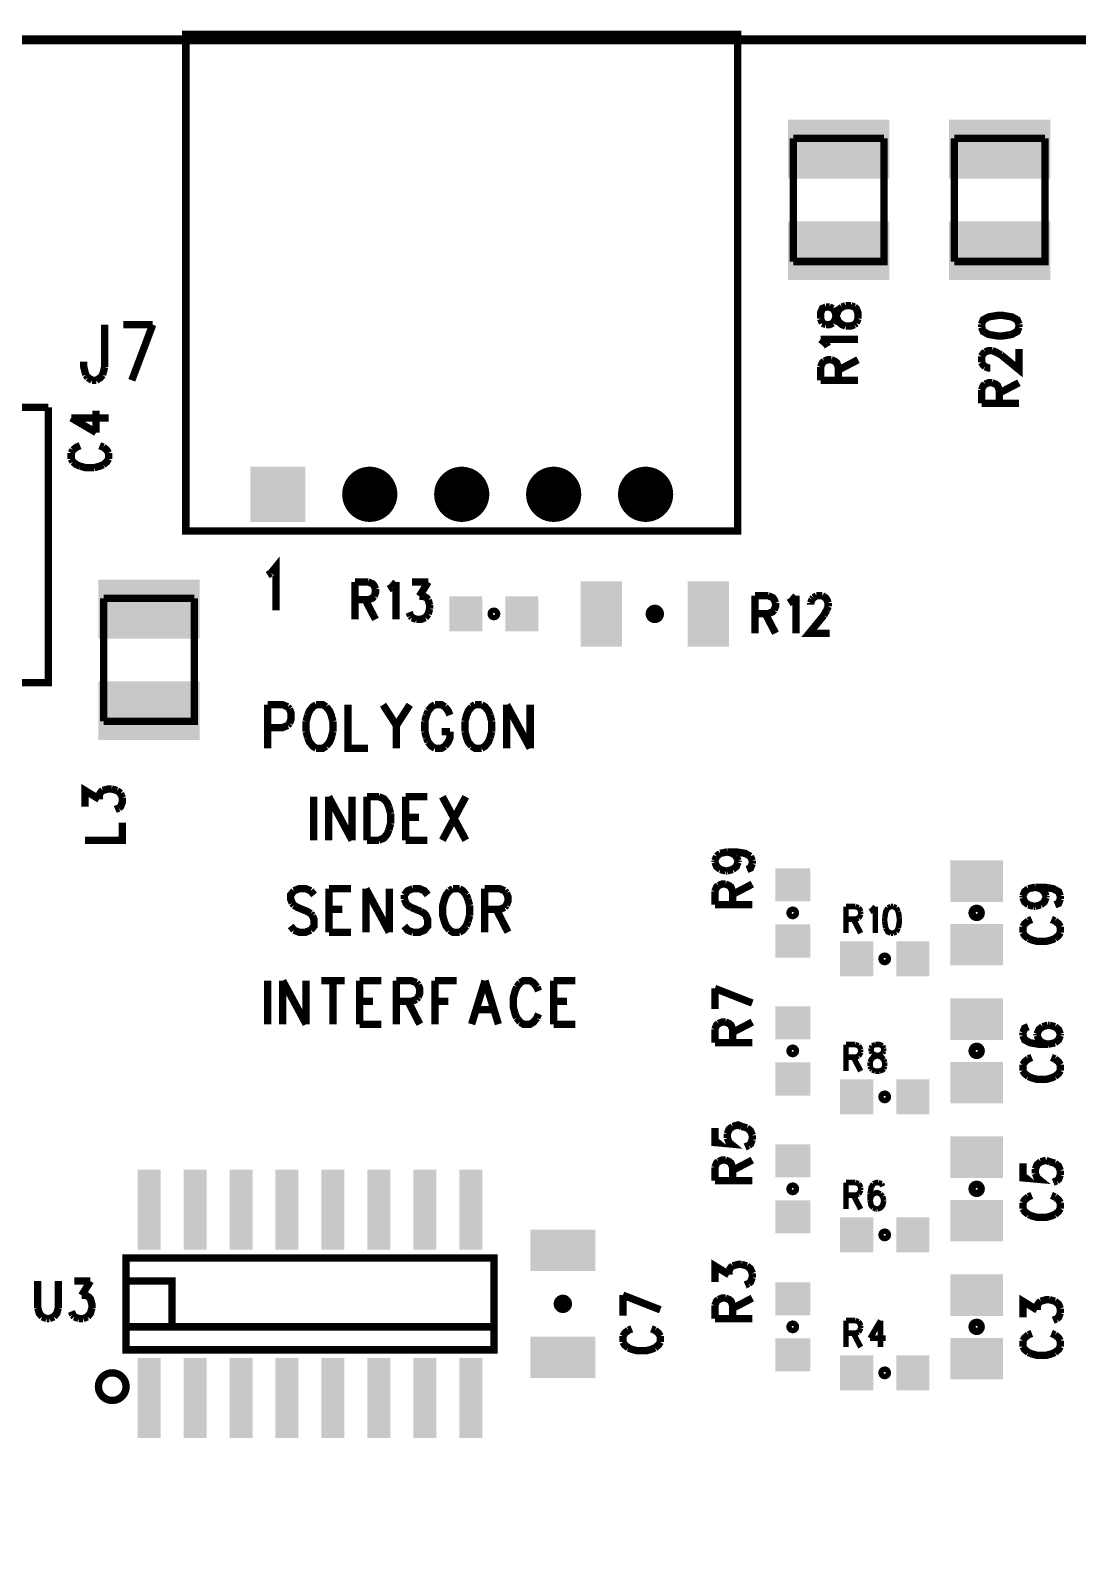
# Model space of a CAD drawing. Extents: x 7.79 to 14.3, y 7.55 to 12.98.
# Drawn here: x 10.946 to 12.085, y 11.067 to 12.734 of the extents above; entities that cross this region are included whole.
import ezdxf

# ---------------------------------------------------------------- set-up
doc = ezdxf.new("R2010")
doc.units = 0
doc.layers.get('0').update_dxf_attribs({"linetype": 'CONTINUOUS'})
doc.layers.add('ASSEMBLY_PHO', color=7, linetype='CONTINUOUS')

# ---------------------------------------------------------------- blocks, each defined once
blk = doc.blocks.new('ROUND_6')
at = {"const_width": 0.03}
blk.add_lwpolyline([(-0.015, 0, 1), (0.015, 0, 1)], format="xyb", close=True, dxfattribs=at)
blk = doc.blocks.new('SQUARE_10')
blk.add_solid([(-0.03, -0.03), (-0.03, 0.03), (0.03, -0.03), (0.03, 0.03)])
blk = doc.blocks.new('RECTANGLE_65')
blk.add_solid([(-0.0225, -0.0355), (-0.0225, 0.0355), (0.0225, -0.0355), (0.0225, 0.0355)])
blk = doc.blocks.new('RECTANGLE_72')
blk.add_solid([(-0.0355, -0.0225), (-0.0355, 0.0225), (0.0355, -0.0225), (0.0355, 0.0225)])
blk = doc.blocks.new('RECTANGLE_83')
blk.add_solid([(-0.0285, -0.0225), (-0.0285, 0.0225), (0.0285, -0.0225), (0.0285, 0.0225)])
blk = doc.blocks.new('RECTANGLE_88')
blk.add_solid([(-0.019, -0.018), (-0.019, 0.018), (0.019, -0.018), (0.019, 0.018)])
blk = doc.blocks.new('RECTANGLE_138')
blk.add_solid([(-0.018, -0.019), (-0.018, 0.019), (0.018, -0.019), (0.018, 0.019)])
blk = doc.blocks.new('RECTANGLE_163')
blk.add_solid([(-0.055, -0.032), (-0.055, 0.032), (0.055, -0.032), (0.055, 0.032)])
blk = doc.blocks.new('RECTANGLE_199')
blk.add_solid([(-0.0125, -0.0435), (-0.0125, 0.0435), (0.0125, -0.0435), (0.0125, 0.0435)])

msp = doc.modelspace()

# ---------------------------------------------------------------- linework, layer by layer
at = {"layer": 'ASSEMBLY_PHO'}
for points, const_width in [([(8, 8), (14.299, 8), (14.299, 12.724), (8, 12.724), (8, 8)], 0.01), ([(11.715, 12.19), (11.115, 12.19), (11.115, 12.73), (11.715, 12.73), (11.715, 12.19)], 0.008), ([(11.87421, 12.61692), (11.87421, 12.48307), (11.77578, 12.48307)], 0.008), ([(11.77578, 12.48307), (11.77578, 12.61692)], 0.008), ([(11.77578, 12.61692), (11.87421, 12.61692)], 0.008), ([(12.04921, 12.61692), (12.04921, 12.48307), (11.95078, 12.48307)], 0.008), ([(11.95078, 12.48307), (11.95078, 12.61692)], 0.008), ([(11.95078, 12.61692), (12.04921, 12.61692)], 0.008), ([(11.81112, 12.43354), (11.80725, 12.43195), (11.80531, 12.42718), (11.80531, 12.42081)], 0.008), ([(11.815, 12.43354), (11.81112, 12.43354)], 0.008), ([(11.81887, 12.43195), (11.815, 12.43354)], 0.008), ([(11.82468, 12.43036), (11.82856, 12.43354)], 0.008), ([(11.82856, 12.43354), (11.83243, 12.43513)], 0.008), ([(11.83243, 12.43513), (11.83825, 12.43513)], 0.008), ([(11.83825, 12.43513), (11.84212, 12.43354)], 0.008), ([(11.84212, 12.43354), (11.84406, 12.43195), (11.846, 12.42718), (11.846, 12.42081)], 0.008), ([(11.80531, 12.42081), (11.80725, 12.41604)], 0.008), ([(11.82275, 12.4224), (11.82081, 12.42877), (11.81887, 12.43195)], 0.008), ([(11.81887, 12.41604), (11.82081, 12.41922)], 0.008), ([(11.82081, 12.41922), (11.82275, 12.42559), (11.82468, 12.43036)], 0.008), ([(11.82468, 12.41763), (11.82275, 12.4224)], 0.008), ([(11.83243, 12.41286), (11.82856, 12.41445), (11.82468, 12.41763)], 0.008), ([(11.846, 12.42081), (11.84406, 12.41604)], 0.008), ([(12.021, 12.4149), (12.01906, 12.41968), (12.01325, 12.42286), (12.00356, 12.42445), (11.99775, 12.42445), (11.98806, 12.42286), (11.98225, 12.41968), (11.98031, 12.4149)], 0.008), ([(11.02672, 12.41437), (11.02672, 12.36837)], 0.008), ([(11.04718, 12.41437), (11.079, 12.41437)], 0.008), ([(11.079, 12.41437), (11.05627, 12.35399)], 0.008), ([(11.80725, 12.41604), (11.81112, 12.41445)], 0.008), ([(11.81112, 12.41445), (11.815, 12.41445), (11.81887, 12.41604)], 0.008), ([(11.84212, 12.41445), (11.83825, 12.41286), (11.83243, 12.41286)], 0.008), ([(11.84406, 12.41604), (11.84212, 12.41445)], 0.008), ([(11.98031, 12.4149), (11.98031, 12.41172)], 0.008), ([(11.98031, 12.41172), (11.98225, 12.40695), (11.98806, 12.40377), (11.99775, 12.40218), (12.00356, 12.40218), (12.01325, 12.40377), (12.01906, 12.40695), (12.021, 12.41172)], 0.008), ([(12.021, 12.41172), (12.021, 12.4149)], 0.008), ([(11.81112, 12.39377), (11.80531, 12.39854)], 0.008), ([(11.80531, 12.39854), (11.846, 12.39854)], 0.008), ([(11.81306, 12.39059), (11.81112, 12.39377)], 0.008), ([(11.98031, 12.3799), (11.98225, 12.38309), (11.98418, 12.38468)], 0.008), ([(11.98418, 12.38468), (11.98806, 12.38627), (11.99193, 12.38627)], 0.008), ([(11.99193, 12.38627), (11.99581, 12.38468), (12.00162, 12.3815)], 0.008), ([(12.00162, 12.3815), (12.021, 12.36559), (12.021, 12.38786)], 0.008), ([(11.00627, 12.35974), (11.004, 12.36837), (11.004, 12.37412)], 0.008), ([(11.02672, 12.36837), (11.02445, 12.35974)], 0.008), ([(11.80531, 12.36831), (11.80725, 12.37309), (11.80918, 12.37468)], 0.008), ([(11.80531, 12.354), (11.80531, 12.36831)], 0.008), ([(11.80918, 12.37468), (11.81306, 12.37627), (11.81693, 12.37627)], 0.008), ([(11.81693, 12.37627), (11.82081, 12.37468), (11.82275, 12.37309), (11.82468, 12.36831)], 0.008), ([(11.82468, 12.36513), (11.846, 12.37627)], 0.008), ([(11.82468, 12.36831), (11.82468, 12.354)], 0.008), ([(11.98031, 12.37354), (11.98031, 12.3799)], 0.008), ([(11.98418, 12.36877), (11.98225, 12.37036), (11.98031, 12.37354)], 0.008), ([(11.99, 12.36718), (11.98806, 12.36718), (11.98418, 12.36877)], 0.008), ([(11.00854, 12.35687), (11.00627, 12.35974)], 0.008), ([(11.01309, 12.35399), (11.00854, 12.35687)], 0.008), ([(11.01763, 12.35399), (11.01309, 12.35399)], 0.008), ([(11.02445, 12.35974), (11.02218, 12.35687), (11.01763, 12.35399)], 0.008), ([(11.80531, 12.354), (11.846, 12.354)], 0.008), ([(11.98031, 12.34331), (11.98225, 12.34809), (11.98418, 12.34968)], 0.008), ([(11.98418, 12.34968), (11.98806, 12.35127), (11.99193, 12.35127)], 0.008), ([(11.99193, 12.35127), (11.99581, 12.34968), (11.99775, 12.34809), (11.99968, 12.34331)], 0.008), ([(11.99968, 12.34013), (12.021, 12.35127)], 0.008), ([(11.98031, 12.329), (11.98031, 12.34331)], 0.008), ([(11.99968, 12.34331), (11.99968, 12.329)], 0.008), ([(10.96555, 12.3246), (10.96555, 12.02539), (10.78444, 12.02539)], 0.008), ([(10.78444, 12.3246), (10.96555, 12.3246)], 0.008), ([(11.01743, 12.29718), (11.01743, 12.32104)], 0.008), ([(11.98031, 12.329), (12.021, 12.329)], 0.008), ([(10.99031, 12.31309), (11.01743, 12.29718)], 0.008), ([(10.99031, 12.31309), (11.03099, 12.31309)], 0.008), ([(10.99224, 12.27809), (10.99031, 12.2749)], 0.008), ([(10.99031, 12.2749), (10.99031, 12.26854)], 0.008), ([(10.99031, 12.26854), (10.99224, 12.26536)], 0.008), ([(10.99999, 12.28286), (10.99612, 12.28127), (10.99224, 12.27809)], 0.008), ([(11.02518, 12.28127), (11.02131, 12.28286)], 0.008), ([(11.03099, 12.2749), (11.02906, 12.27809), (11.02518, 12.28127)], 0.008), ([(11.02518, 12.26218), (11.02906, 12.26536), (11.03099, 12.26854)], 0.008), ([(11.03099, 12.26854), (11.03099, 12.2749)], 0.008), ([(10.99224, 12.26536), (10.99612, 12.26218), (10.99999, 12.26059)], 0.008), ([(10.99999, 12.26059), (11.00581, 12.259), (11.01549, 12.259)], 0.008), ([(11.01549, 12.259), (11.02131, 12.26059), (11.02518, 12.26218)], 0.008), ([(11.20763, 12.1445), (11.21309, 12.15125), (11.21309, 12.104)], 0.008), ([(11.204, 12.14225), (11.20763, 12.1445)], 0.008), ([(11.299, 12.13468), (11.299, 12.094)], 0.008), ([(11.299, 12.13468), (11.31331, 12.13468)], 0.008), ([(11.31331, 12.13468), (11.31809, 12.13275), (11.31968, 12.13081), (11.32127, 12.12693)], 0.008), ([(11.33877, 12.12887), (11.34354, 12.13468)], 0.008), ([(11.34354, 12.13468), (11.34354, 12.094)], 0.008), ([(11.36104, 12.13468), (11.37854, 12.13468)], 0.008), ([(11.37854, 12.13468), (11.369, 12.11918)], 0.008), ([(11.02578, 11.98307), (11.02578, 12.11692)], 0.008), ([(11.02578, 12.11692), (11.12421, 12.11692)], 0.008), ([(11.12421, 12.11692), (11.12421, 11.98307), (11.02578, 11.98307)], 0.008), ([(11.31968, 12.11918), (11.31809, 12.11725), (11.31331, 12.11531)], 0.008), ([(11.32127, 12.12693), (11.32127, 12.12306), (11.31968, 12.11918)], 0.008), ([(11.33559, 12.12693), (11.33877, 12.12887)], 0.008), ([(11.369, 12.11918), (11.37377, 12.11918)], 0.008), ([(11.37377, 12.11918), (11.37695, 12.11725), (11.37854, 12.11531)], 0.008), ([(11.734, 12.11968), (11.734, 12.079)], 0.008), ([(11.734, 12.11968), (11.74831, 12.11968)], 0.008), ([(11.74831, 12.11968), (11.75309, 12.11775), (11.75468, 12.11581), (11.75627, 12.11193)], 0.008), ([(11.77377, 12.11387), (11.77854, 12.11968)], 0.008), ([(11.77854, 12.11968), (11.77854, 12.079)], 0.008), ([(11.79604, 12.11581), (11.79763, 12.11775)], 0.008), ([(11.79763, 12.11775), (11.80081, 12.11968)], 0.008), ([(11.80081, 12.11968), (11.80718, 12.11968)], 0.008), ([(11.80718, 12.11968), (11.81036, 12.11775), (11.81195, 12.11581), (11.81354, 12.11193)], 0.008), ([(11.31331, 12.11531), (11.299, 12.11531)], 0.008), ([(11.31013, 12.11531), (11.32127, 12.094)], 0.008), ([(11.35945, 12.09787), (11.35786, 12.10175)], 0.008), ([(11.37854, 12.09981), (11.37536, 12.09593)], 0.008), ([(11.37854, 12.11531), (11.38013, 12.1095)], 0.008), ([(11.38013, 12.10562), (11.37854, 12.09981)], 0.008), ([(11.38013, 12.1095), (11.38013, 12.10562)], 0.008), ([(11.74831, 12.10031), (11.734, 12.10031)], 0.008), ([(11.74513, 12.10031), (11.75627, 12.079)], 0.008), ([(11.75468, 12.10418), (11.75309, 12.10225), (11.74831, 12.10031)], 0.008), ([(11.75627, 12.11193), (11.75627, 12.10806), (11.75468, 12.10418)], 0.008), ([(11.77059, 12.11193), (11.77377, 12.11387)], 0.008), ([(11.79445, 12.11193), (11.79604, 12.11581)], 0.008), ([(11.79445, 12.11), (11.79445, 12.11193)], 0.008), ([(11.81195, 12.10418), (11.80877, 12.09837)], 0.008), ([(11.81354, 12.10806), (11.81195, 12.10418)], 0.008), ([(11.81354, 12.11193), (11.81354, 12.10806)], 0.008), ([(11.36104, 12.09593), (11.35945, 12.09787)], 0.008), ([(11.36581, 12.094), (11.36104, 12.09593)], 0.008), ([(11.37536, 12.09593), (11.37059, 12.094), (11.36581, 12.094)], 0.008), ([(11.80877, 12.09837), (11.79286, 12.079), (11.81513, 12.079)], 0.008), ([(11.204, 12.00125), (11.204, 11.954)], 0.008), ([(11.204, 12.00125), (11.22036, 12.00125), (11.22581, 11.999)], 0.008), ([(11.25672, 12.00125), (11.25309, 11.999), (11.24945, 11.9945), (11.24763, 11.99)], 0.008), ([(11.26763, 11.999), (11.264, 12.00125), (11.25672, 12.00125)], 0.008), ([(11.29127, 12.00125), (11.29127, 11.954), (11.31309, 11.954)], 0.008), ([(11.32945, 12.00125), (11.344, 11.97875), (11.344, 11.954)], 0.008), ([(11.35854, 12.00125), (11.344, 11.97875)], 0.008), ([(11.38581, 12.00125), (11.38218, 11.999), (11.37854, 11.9945)], 0.008), ([(11.39672, 11.999), (11.39309, 12.00125), (11.38581, 12.00125)], 0.008), ([(11.42945, 12.00125), (11.42581, 11.999)], 0.008), ([(11.43672, 12.00125), (11.42945, 12.00125)], 0.008), ([(11.44581, 11.99), (11.444, 11.9945), (11.44036, 11.999), (11.43672, 12.00125)], 0.008), ([(11.464, 12.00125), (11.464, 11.954)], 0.008), ([(11.464, 12.00125), (11.48945, 11.954)], 0.008), ([(11.48945, 12.00125), (11.48945, 11.954)], 0.008), ([(11.22581, 11.999), (11.22763, 11.99675)], 0.008), ([(11.22763, 11.99675), (11.22945, 11.99225), (11.22945, 11.9855), (11.22763, 11.981)], 0.008), ([(11.24763, 11.99), (11.24581, 11.98325)], 0.008), ([(11.24581, 11.98325), (11.24581, 11.972)], 0.008), ([(11.2749, 11.98325), (11.27309, 11.99), (11.27127, 11.9945), (11.26763, 11.999)], 0.008), ([(11.2749, 11.972), (11.2749, 11.98325)], 0.008), ([(11.37672, 11.99), (11.3749, 11.98325)], 0.008), ([(11.3749, 11.98325), (11.3749, 11.972)], 0.008), ([(11.37854, 11.9945), (11.37672, 11.99)], 0.008), ([(11.40218, 11.99), (11.40036, 11.9945), (11.39672, 11.999)], 0.008), ([(11.42581, 11.999), (11.42218, 11.9945), (11.42036, 11.99), (11.41854, 11.98325)], 0.008), ([(11.41854, 11.98325), (11.41854, 11.972)], 0.008), ([(11.44763, 11.98325), (11.44581, 11.99)], 0.008), ([(11.44763, 11.972), (11.44763, 11.98325)], 0.008), ([(11.22581, 11.97875), (11.22036, 11.9765), (11.204, 11.9765)], 0.008), ([(11.22763, 11.981), (11.22581, 11.97875)], 0.008), ([(11.24581, 11.972), (11.24763, 11.96525)], 0.008), ([(11.26763, 11.95625), (11.27127, 11.96075), (11.27309, 11.96525), (11.2749, 11.972)], 0.008), ([(11.3749, 11.972), (11.37672, 11.96525)], 0.008), ([(11.39309, 11.972), (11.40218, 11.972)], 0.008), ([(11.39672, 11.95625), (11.40036, 11.96075), (11.40218, 11.96525), (11.40218, 11.972)], 0.008), ([(11.41854, 11.972), (11.42036, 11.96525), (11.42218, 11.96075), (11.42581, 11.95625)], 0.008), ([(11.44581, 11.96525), (11.44763, 11.972)], 0.008), ([(11.24763, 11.96525), (11.24945, 11.96075), (11.25309, 11.95625), (11.25672, 11.954)], 0.008), ([(11.25672, 11.954), (11.264, 11.954), (11.26763, 11.95625)], 0.008), ([(11.37672, 11.96525), (11.37854, 11.96075)], 0.008), ([(11.37854, 11.96075), (11.38218, 11.95625), (11.38581, 11.954)], 0.008), ([(11.38581, 11.954), (11.39309, 11.954), (11.39672, 11.95625)], 0.008), ([(11.42581, 11.95625), (11.42945, 11.954), (11.43672, 11.954)], 0.008), ([(11.43672, 11.954), (11.44036, 11.95625), (11.444, 11.96075), (11.44581, 11.96525)], 0.008), ([(11.00531, 11.89059), (11.00531, 11.90809), (11.02081, 11.89854)], 0.008), ([(11.02081, 11.90331), (11.02275, 11.9065), (11.02468, 11.90809)], 0.008), ([(11.02081, 11.89854), (11.02081, 11.90331)], 0.008), ([(11.02468, 11.90809), (11.0305, 11.90968), (11.03437, 11.90968)], 0.008), ([(11.03437, 11.90968), (11.04018, 11.90809)], 0.008), ([(11.04018, 11.90809), (11.04406, 11.9049)], 0.008), ([(11.046, 11.90013), (11.046, 11.89536), (11.04406, 11.89059), (11.04212, 11.889)], 0.008), ([(11.04406, 11.9049), (11.046, 11.90013)], 0.008), ([(11.254, 11.90125), (11.254, 11.854)], 0.008), ([(11.27036, 11.90125), (11.27036, 11.854)], 0.008), ([(11.27036, 11.90125), (11.29581, 11.854)], 0.008), ([(11.29581, 11.90125), (11.29581, 11.854)], 0.008), ([(11.31218, 11.90125), (11.31218, 11.854)], 0.008), ([(11.31218, 11.90125), (11.3249, 11.90125)], 0.008), ([(11.3249, 11.90125), (11.33036, 11.899), (11.334, 11.8945), (11.33581, 11.89)], 0.008), ([(11.354, 11.90125), (11.354, 11.854)], 0.008), ([(11.354, 11.90125), (11.37763, 11.90125)], 0.008), ([(11.394, 11.90125), (11.41945, 11.854)], 0.008), ([(11.41945, 11.90125), (11.394, 11.854)], 0.008), ([(11.04212, 11.889), (11.03825, 11.8874)], 0.008), ([(11.33581, 11.89), (11.33763, 11.88325)], 0.008), ([(11.33763, 11.88325), (11.33763, 11.872)], 0.008), ([(11.00531, 11.854), (11.046, 11.854), (11.046, 11.87309)], 0.008), ([(11.33763, 11.872), (11.33581, 11.86525)], 0.008), ([(11.354, 11.87875), (11.36854, 11.87875)], 0.008), ([(11.3249, 11.854), (11.31218, 11.854)], 0.008), ([(11.33581, 11.86525), (11.334, 11.86075), (11.33036, 11.85625), (11.3249, 11.854)], 0.008), ([(11.354, 11.854), (11.37763, 11.854)], 0.008), ([(11.69031, 11.83172), (11.69225, 11.83649)], 0.008), ([(11.69225, 11.83649), (11.69612, 11.83968)], 0.008), ([(11.69612, 11.83968), (11.70387, 11.84127)], 0.008), ([(11.70387, 11.84127), (11.70968, 11.83968)], 0.008), ([(11.70387, 11.84127), (11.71356, 11.84127), (11.72325, 11.83968), (11.72906, 11.83649)], 0.008), ([(11.70968, 11.83968), (11.71356, 11.83649)], 0.008), ([(11.71356, 11.83649), (11.7155, 11.83172)], 0.008), ([(11.72906, 11.83649), (11.731, 11.83172)], 0.008), ([(11.69031, 11.83013), (11.69031, 11.83172)], 0.008), ([(11.69612, 11.82218), (11.69225, 11.82536), (11.69031, 11.83013)], 0.008), ([(11.70193, 11.82059), (11.69612, 11.82218)], 0.008), ([(11.70387, 11.82059), (11.70193, 11.82059)], 0.008), ([(11.70968, 11.82218), (11.70387, 11.82059)], 0.008), ([(11.7155, 11.83013), (11.71356, 11.82536), (11.70968, 11.82218)], 0.008), ([(11.7155, 11.83172), (11.7155, 11.83013)], 0.008), ([(11.731, 11.82854), (11.72906, 11.82377), (11.72518, 11.82218)], 0.008), ([(11.731, 11.83172), (11.731, 11.82854)], 0.008), ([(11.25081, 11.799), (11.24536, 11.80125), (11.23809, 11.80125), (11.23263, 11.799)], 0.008), ([(11.27081, 11.80125), (11.27081, 11.754)], 0.008), ([(11.27081, 11.80125), (11.29445, 11.80125)], 0.008), ([(11.31081, 11.80125), (11.31081, 11.754)], 0.008), ([(11.31081, 11.80125), (11.33627, 11.754)], 0.008), ([(11.33627, 11.80125), (11.33627, 11.754)], 0.008), ([(11.36172, 11.80125), (11.35627, 11.799), (11.35263, 11.7945)], 0.008), ([(11.37809, 11.7945), (11.37445, 11.799), (11.369, 11.80125), (11.36172, 11.80125)], 0.008), ([(11.40536, 11.80125), (11.40172, 11.799)], 0.008), ([(11.41263, 11.80125), (11.40536, 11.80125)], 0.008), ([(11.4199, 11.7945), (11.41627, 11.799), (11.41263, 11.80125)], 0.008), ([(11.4399, 11.80125), (11.4399, 11.754)], 0.008), ([(11.4399, 11.80125), (11.45627, 11.80125), (11.46172, 11.799)], 0.008), ([(11.69031, 11.79831), (11.69225, 11.80309), (11.69418, 11.80468)], 0.008), ([(11.69418, 11.80468), (11.69806, 11.80627), (11.70193, 11.80627)], 0.008), ([(11.70193, 11.80627), (11.70581, 11.80468), (11.70775, 11.80309), (11.70968, 11.79831)], 0.008), ([(11.70968, 11.79513), (11.731, 11.80627)], 0.008), ([(12.02531, 11.79331), (12.02725, 11.79809), (12.03112, 11.80127)], 0.008), ([(12.03112, 11.80127), (12.03887, 11.80286)], 0.008), ([(12.03887, 11.80286), (12.04468, 11.80127)], 0.008), ([(12.03887, 11.80286), (12.04856, 11.80286), (12.05825, 11.80127), (12.06406, 11.79809), (12.066, 11.79331)], 0.008), ([(12.04468, 11.80127), (12.04856, 11.79809), (12.0505, 11.79331)], 0.008), ([(11.23263, 11.799), (11.229, 11.7945), (11.229, 11.79), (11.23081, 11.7855)], 0.008), ([(11.23081, 11.7855), (11.23263, 11.78325)], 0.008), ([(11.23263, 11.78325), (11.23627, 11.781), (11.24718, 11.7765), (11.25081, 11.77425)], 0.008), ([(11.25445, 11.7945), (11.25081, 11.799)], 0.008), ([(11.35263, 11.7945), (11.35263, 11.79)], 0.008), ([(11.35263, 11.79), (11.35445, 11.7855), (11.35627, 11.78325), (11.3599, 11.781)], 0.008), ([(11.40172, 11.799), (11.39809, 11.7945), (11.39627, 11.79), (11.39445, 11.78325), (11.39445, 11.772), (11.39627, 11.76525), (11.39809, 11.76075), (11.40172, 11.75625)], 0.008), ([(11.42172, 11.79), (11.4199, 11.7945)], 0.008), ([(11.42354, 11.78325), (11.42172, 11.79)], 0.008), ([(11.42354, 11.772), (11.42354, 11.78325)], 0.008), ([(11.46172, 11.799), (11.46354, 11.79675)], 0.008), ([(11.46354, 11.78325), (11.46172, 11.781)], 0.008), ([(11.46354, 11.79675), (11.46536, 11.79225), (11.46536, 11.78775), (11.46354, 11.78325)], 0.008), ([(11.69031, 11.78399), (11.69031, 11.79831)], 0.008), ([(11.69031, 11.78399), (11.731, 11.78399)], 0.008), ([(11.70968, 11.79831), (11.70968, 11.78399)], 0.008), ([(12.02531, 11.79172), (12.02531, 11.79331)], 0.008), ([(12.03112, 11.78377), (12.02725, 11.78695), (12.02531, 11.79172)], 0.008), ([(12.03693, 11.78218), (12.03112, 11.78377)], 0.008), ([(12.04468, 11.78377), (12.03887, 11.78218)], 0.008), ([(12.0505, 11.79172), (12.04856, 11.78695), (12.04468, 11.78377)], 0.008), ([(12.0505, 11.79331), (12.0505, 11.79172)], 0.008), ([(12.066, 11.79013), (12.06406, 11.78536), (12.06018, 11.78377)], 0.008), ([(12.066, 11.79331), (12.066, 11.79013)], 0.008), ([(11.25081, 11.77425), (11.25263, 11.772)], 0.008), ([(11.25263, 11.772), (11.25445, 11.7675), (11.25445, 11.76075), (11.25081, 11.75625)], 0.008), ([(11.27081, 11.77875), (11.28536, 11.77875)], 0.008), ([(11.3599, 11.781), (11.37081, 11.7765)], 0.008), ([(11.37081, 11.7765), (11.37445, 11.77425), (11.37627, 11.772), (11.37809, 11.7675), (11.37809, 11.76075), (11.37445, 11.75625), (11.369, 11.754), (11.36172, 11.754)], 0.008), ([(11.42172, 11.76525), (11.42354, 11.772)], 0.008), ([(11.46172, 11.781), (11.45627, 11.77875), (11.4399, 11.77875)], 0.008), ([(11.45263, 11.77875), (11.46536, 11.754)], 0.008), ([(11.833, 11.78187), (11.833, 11.75299)], 0.006), ([(11.833, 11.78187), (11.84322, 11.78187)], 0.006), ([(11.84322, 11.76812), (11.833, 11.76812)], 0.006), ([(11.84095, 11.76812), (11.8489, 11.75299)], 0.006), ([(11.84322, 11.78187), (11.84663, 11.78049)], 0.006), ([(11.84663, 11.76949), (11.84322, 11.76812)], 0.006), ([(11.84663, 11.78049), (11.84777, 11.77912), (11.8489, 11.77637)], 0.006), ([(11.8489, 11.77362), (11.84777, 11.77087), (11.84663, 11.76949)], 0.006), ([(11.8489, 11.77637), (11.8489, 11.77362)], 0.006), ([(11.85913, 11.77637), (11.8614, 11.77774)], 0.006), ([(11.8614, 11.77774), (11.86481, 11.78187)], 0.006), ([(11.86481, 11.78187), (11.86481, 11.75299)], 0.006), ([(11.87845, 11.78049), (11.87618, 11.77637), (11.87504, 11.76949)], 0.006), ([(11.87504, 11.76949), (11.87504, 11.76537)], 0.006), ([(11.88186, 11.78187), (11.87845, 11.78049)], 0.006), ([(11.88413, 11.78187), (11.88186, 11.78187)], 0.006), ([(11.88754, 11.78049), (11.88413, 11.78187)], 0.006), ([(11.88981, 11.77637), (11.88754, 11.78049)], 0.006), ([(11.89095, 11.76949), (11.88981, 11.77637)], 0.006), ([(11.88981, 11.75849), (11.89095, 11.76537), (11.89095, 11.76949)], 0.006), ([(12.03112, 11.76627), (12.02725, 11.76309), (12.02531, 11.7599)], 0.008), ([(12.035, 11.76786), (12.03112, 11.76627)], 0.008), ([(12.03887, 11.78218), (12.03693, 11.78218)], 0.008), ([(12.06018, 11.76627), (12.05631, 11.76786)], 0.008), ([(12.066, 11.7599), (12.06406, 11.76309), (12.06018, 11.76627)], 0.008), ([(11.23263, 11.75625), (11.229, 11.76075)], 0.008), ([(11.25081, 11.75625), (11.24536, 11.754), (11.23809, 11.754), (11.23263, 11.75625)], 0.008), ([(11.27081, 11.754), (11.29445, 11.754)], 0.008), ([(11.36172, 11.754), (11.35627, 11.75625), (11.35263, 11.76075)], 0.008), ([(11.40172, 11.75625), (11.40536, 11.754), (11.41263, 11.754)], 0.008), ([(11.41263, 11.754), (11.41627, 11.75625), (11.4199, 11.76075)], 0.008), ([(11.4199, 11.76075), (11.42172, 11.76525)], 0.008), ([(11.87504, 11.76537), (11.87618, 11.75849)], 0.006), ([(11.87618, 11.75849), (11.87845, 11.75437), (11.88186, 11.75299)], 0.006), ([(11.88186, 11.75299), (11.88413, 11.75299)], 0.006), ([(11.88413, 11.75299), (11.88754, 11.75437)], 0.006), ([(11.88754, 11.75437), (11.88981, 11.75849)], 0.006), ([(12.02531, 11.7599), (12.02531, 11.75354)], 0.008), ([(12.02531, 11.75354), (12.02725, 11.75036), (12.03112, 11.74718)], 0.008), ([(12.06018, 11.74718), (12.06406, 11.75036), (12.066, 11.75354)], 0.008), ([(12.066, 11.75354), (12.066, 11.7599)], 0.008), ([(12.03112, 11.74718), (12.035, 11.74559), (12.04081, 11.744), (12.0505, 11.744), (12.05631, 11.74559), (12.06018, 11.74718)], 0.008), ([(11.204, 11.70125), (11.204, 11.654)], 0.008), ([(11.22036, 11.70125), (11.22036, 11.654)], 0.008), ([(11.22036, 11.70125), (11.24581, 11.654)], 0.008), ([(11.24581, 11.70125), (11.24581, 11.654)], 0.008), ([(11.26218, 11.70125), (11.28763, 11.70125)], 0.008), ([(11.2749, 11.70125), (11.2749, 11.654)], 0.008), ([(11.304, 11.70125), (11.304, 11.654)], 0.008), ([(11.304, 11.70125), (11.32763, 11.70125)], 0.008), ([(11.344, 11.70125), (11.344, 11.654)], 0.008), ([(11.344, 11.70125), (11.36036, 11.70125), (11.36581, 11.699)], 0.008), ([(11.38581, 11.70125), (11.38581, 11.654)], 0.008), ([(11.38581, 11.70125), (11.40945, 11.70125)], 0.008), ([(11.44036, 11.70125), (11.42581, 11.654)], 0.008), ([(11.44036, 11.70125), (11.4549, 11.654)], 0.008), ([(11.49672, 11.6945), (11.49309, 11.699), (11.48945, 11.70125), (11.48218, 11.70125), (11.47854, 11.699)], 0.008), ([(11.5149, 11.70125), (11.5149, 11.654)], 0.008), ([(11.5149, 11.70125), (11.53854, 11.70125)], 0.008), ([(11.36581, 11.699), (11.36763, 11.69675)], 0.008), ([(11.36763, 11.68325), (11.36581, 11.681)], 0.008), ([(11.36763, 11.69675), (11.36945, 11.69225), (11.36945, 11.68775), (11.36763, 11.68325)], 0.008), ([(11.4749, 11.6945), (11.47309, 11.69), (11.47127, 11.68325), (11.47127, 11.672), (11.47309, 11.66525), (11.4749, 11.66075)], 0.008), ([(11.47854, 11.699), (11.4749, 11.6945)], 0.008), ([(11.49854, 11.69), (11.49672, 11.6945)], 0.008), ([(11.69031, 11.69286), (11.731, 11.67695)], 0.008), ([(11.69031, 11.67059), (11.69031, 11.69286)], 0.008), ([(11.304, 11.67875), (11.31854, 11.67875)], 0.008), ([(11.36581, 11.681), (11.36036, 11.67875), (11.344, 11.67875)], 0.008), ([(11.35672, 11.67875), (11.36945, 11.654)], 0.008), ([(11.38581, 11.67875), (11.40036, 11.67875)], 0.008), ([(11.43127, 11.66975), (11.44945, 11.66975)], 0.008), ([(11.5149, 11.67875), (11.52945, 11.67875)], 0.008), ([(11.304, 11.654), (11.32763, 11.654)], 0.008), ([(11.4749, 11.66075), (11.47854, 11.65625)], 0.008), ([(11.47854, 11.65625), (11.48218, 11.654), (11.48945, 11.654), (11.49309, 11.65625), (11.49672, 11.66075)], 0.008), ([(11.49672, 11.66075), (11.49854, 11.66525)], 0.008), ([(11.5149, 11.654), (11.53854, 11.654)], 0.008), ([(11.69031, 11.64831), (11.69225, 11.65309), (11.69418, 11.65468)], 0.008), ([(11.69418, 11.65468), (11.69806, 11.65627), (11.70193, 11.65627)], 0.008), ([(11.70193, 11.65627), (11.70581, 11.65468), (11.70775, 11.65309), (11.70968, 11.64831)], 0.008), ([(11.70968, 11.64513), (11.731, 11.65627)], 0.008), ([(12.03112, 11.65127), (12.02725, 11.64968), (12.02531, 11.6449)], 0.008), ([(12.04662, 11.65127), (12.04275, 11.64809), (12.04081, 11.64331)], 0.008), ([(12.05243, 11.65286), (12.04662, 11.65127)], 0.008), ([(12.05437, 11.65286), (12.05243, 11.65286)], 0.008), ([(12.06018, 11.65127), (12.05437, 11.65286)], 0.008), ([(12.066, 11.64331), (12.06406, 11.64809), (12.06018, 11.65127)], 0.008), ([(11.69031, 11.63399), (11.69031, 11.64831)], 0.008), ([(11.69031, 11.63399), (11.731, 11.63399)], 0.008), ([(11.70968, 11.64831), (11.70968, 11.63399)], 0.008), ([(12.02531, 11.6449), (12.02531, 11.64172)], 0.008), ([(12.02531, 11.64172), (12.02725, 11.63695), (12.03306, 11.63377), (12.04275, 11.63218), (12.05243, 11.63218)], 0.008), ([(12.04081, 11.64331), (12.04081, 11.64172)], 0.008), ([(12.04081, 11.64172), (12.04275, 11.63695), (12.04662, 11.63377)], 0.008), ([(12.04662, 11.63377), (12.05243, 11.63218)], 0.008), ([(12.05243, 11.63218), (12.06018, 11.63377)], 0.008), ([(12.06018, 11.63377), (12.06406, 11.63695), (12.066, 11.64172)], 0.008), ([(12.066, 11.64172), (12.066, 11.64331)], 0.008), ([(11.833, 11.63187), (11.833, 11.60299)], 0.006), ([(11.833, 11.63187), (11.84322, 11.63187)], 0.006), ([(11.84322, 11.61812), (11.833, 11.61812)], 0.006), ([(11.84095, 11.61812), (11.8489, 11.60299)], 0.006), ([(11.84322, 11.63187), (11.84663, 11.63049)], 0.006), ([(11.84663, 11.61949), (11.84322, 11.61812)], 0.006), ([(11.84663, 11.63049), (11.84777, 11.62912), (11.8489, 11.62637)], 0.006), ([(11.8489, 11.62362), (11.84777, 11.62087), (11.84663, 11.61949)], 0.006), ([(11.8489, 11.62637), (11.8489, 11.62362)], 0.006), ([(11.85913, 11.61262), (11.86027, 11.61537), (11.86254, 11.61812)], 0.006), ([(11.8614, 11.63049), (11.86027, 11.62774)], 0.006), ([(11.86027, 11.62774), (11.86027, 11.62499)], 0.006), ([(11.86027, 11.62499), (11.8614, 11.62224)], 0.006), ([(11.86481, 11.63187), (11.8614, 11.63049)], 0.006), ([(11.8614, 11.62224), (11.86368, 11.62087), (11.86822, 11.61949)], 0.006), ([(11.86254, 11.61812), (11.86595, 11.61949)], 0.006), ([(11.87277, 11.63049), (11.86936, 11.63187), (11.86481, 11.63187)], 0.006), ([(11.86595, 11.61949), (11.8705, 11.62087), (11.87277, 11.62224)], 0.006), ([(11.86822, 11.61949), (11.87163, 11.61812)], 0.006), ([(11.87163, 11.61812), (11.8739, 11.61537)], 0.006), ([(11.8739, 11.62774), (11.87277, 11.63049)], 0.006), ([(11.87277, 11.62224), (11.8739, 11.62499)], 0.006), ([(11.8739, 11.62499), (11.8739, 11.62774)], 0.006), ([(12.03112, 11.61627), (12.02725, 11.61309), (12.02531, 11.6099)], 0.008), ([(12.035, 11.61786), (12.03112, 11.61627)], 0.008), ([(12.06018, 11.61627), (12.05631, 11.61786)], 0.008), ([(12.066, 11.6099), (12.06406, 11.61309), (12.06018, 11.61627)], 0.008), ([(11.85913, 11.60849), (11.85913, 11.61262)], 0.006), ([(11.86027, 11.60574), (11.85913, 11.60849)], 0.006), ([(11.8614, 11.60437), (11.86027, 11.60574)], 0.006), ([(11.86481, 11.60299), (11.8614, 11.60437)], 0.006), ([(11.86936, 11.60299), (11.86481, 11.60299)], 0.006), ([(11.8739, 11.60574), (11.87277, 11.60437), (11.86936, 11.60299)], 0.006), ([(11.8739, 11.61537), (11.87504, 11.61262)], 0.006), ([(11.87504, 11.60849), (11.8739, 11.60574)], 0.006), ([(11.87504, 11.61262), (11.87504, 11.60849)], 0.006), ([(12.02531, 11.6099), (12.02531, 11.60354)], 0.008), ([(12.02531, 11.60354), (12.02725, 11.60036), (12.03112, 11.59718)], 0.008), ([(12.06018, 11.59718), (12.06406, 11.60036), (12.066, 11.60354)], 0.008), ([(12.066, 11.60354), (12.066, 11.6099)], 0.008), ([(12.03112, 11.59718), (12.035, 11.59559), (12.04081, 11.594), (12.0505, 11.594), (12.05631, 11.59559), (12.06018, 11.59718)], 0.008), ([(11.69031, 11.54127), (11.69031, 11.52536), (11.70775, 11.52377), (11.70581, 11.52536), (11.70387, 11.53013)], 0.008), ([(11.70387, 11.5349), (11.70581, 11.53968), (11.70968, 11.54286)], 0.008), ([(11.70387, 11.53013), (11.70387, 11.5349)], 0.008), ([(11.70968, 11.54286), (11.7155, 11.54445), (11.71937, 11.54286)], 0.008), ([(11.71937, 11.54286), (11.72518, 11.54127)], 0.008), ([(11.72518, 11.54127), (11.72906, 11.53809), (11.731, 11.53331)], 0.008), ([(11.731, 11.53331), (11.731, 11.52854)], 0.008), ([(11.72712, 11.52218), (11.72325, 11.52059)], 0.008), ([(11.731, 11.52854), (11.72906, 11.52377), (11.72712, 11.52218)], 0.008), ([(11.69031, 11.49831), (11.69225, 11.50309), (11.69418, 11.50468)], 0.008), ([(11.69418, 11.50468), (11.69806, 11.50627), (11.70193, 11.50627)], 0.008), ([(11.70193, 11.50627), (11.70581, 11.50468), (11.70775, 11.50309), (11.70968, 11.49831)], 0.008), ([(11.70968, 11.49513), (11.731, 11.50627)], 0.008), ([(12.02531, 11.50286), (12.02531, 11.48695), (12.04275, 11.48536), (12.04081, 11.48695), (12.03887, 11.49172)], 0.008), ([(12.03887, 11.4965), (12.04081, 11.50127), (12.04468, 11.50445)], 0.008), ([(12.04468, 11.50445), (12.0505, 11.50604)], 0.008), ([(12.0505, 11.50604), (12.05437, 11.50445)], 0.008), ([(12.05437, 11.50445), (12.06018, 11.50286)], 0.008), ([(12.06018, 11.50286), (12.06406, 11.49968), (12.066, 11.4949)], 0.008), ([(11.69031, 11.48399), (11.69031, 11.49831)], 0.008), ([(11.69031, 11.48399), (11.731, 11.48399)], 0.008), ([(11.70968, 11.49831), (11.70968, 11.48399)], 0.008), ([(12.03887, 11.49172), (12.03887, 11.4965)], 0.008), ([(12.06212, 11.48377), (12.05825, 11.48218)], 0.008), ([(12.066, 11.49013), (12.06406, 11.48536), (12.06212, 11.48377)], 0.008), ([(12.066, 11.4949), (12.066, 11.49013)], 0.008), ([(11.833, 11.48187), (11.833, 11.45299)], 0.006), ([(11.833, 11.48187), (11.84322, 11.48187)], 0.006), ([(11.84322, 11.46812), (11.833, 11.46812)], 0.006), ([(11.84095, 11.46812), (11.8489, 11.45299)], 0.006), ([(11.84322, 11.48187), (11.84663, 11.48049)], 0.006), ([(11.84663, 11.46949), (11.84322, 11.46812)], 0.006), ([(11.84663, 11.48049), (11.84777, 11.47912), (11.8489, 11.47637)], 0.006), ([(11.8489, 11.47362), (11.84777, 11.47087), (11.84663, 11.46949)], 0.006), ([(11.8489, 11.47637), (11.8489, 11.47362)], 0.006), ([(11.86254, 11.48049), (11.86027, 11.47637), (11.85913, 11.46949)], 0.006), ([(11.85913, 11.46949), (11.85913, 11.46262)], 0.006), ([(11.86254, 11.46949), (11.86027, 11.46674)], 0.006), ([(11.86822, 11.48187), (11.86595, 11.48187), (11.86254, 11.48049)], 0.006), ([(11.8705, 11.46949), (11.86709, 11.47087), (11.86595, 11.47087), (11.86254, 11.46949)], 0.006), ([(11.87163, 11.48049), (11.86822, 11.48187)], 0.006), ([(11.87277, 11.46674), (11.8705, 11.46949)], 0.006), ([(11.87277, 11.47774), (11.87163, 11.48049)], 0.006), ([(12.03112, 11.46627), (12.02725, 11.46309), (12.02531, 11.4599)], 0.008), ([(12.035, 11.46786), (12.03112, 11.46627)], 0.008), ([(12.06018, 11.46627), (12.05631, 11.46786)], 0.008), ([(12.066, 11.4599), (12.06406, 11.46309), (12.06018, 11.46627)], 0.008), ([(11.86027, 11.46674), (11.85913, 11.46262)], 0.006), ([(11.85913, 11.46262), (11.86027, 11.45712), (11.86254, 11.45437)], 0.006), ([(11.86254, 11.45437), (11.86595, 11.45299)], 0.006), ([(11.86595, 11.45299), (11.86709, 11.45299)], 0.006), ([(11.86709, 11.45299), (11.8705, 11.45437), (11.87277, 11.45712), (11.8739, 11.46124)], 0.006), ([(11.8739, 11.46262), (11.87277, 11.46674)], 0.006), ([(11.8739, 11.46124), (11.8739, 11.46262)], 0.006), ([(12.02531, 11.4599), (12.02531, 11.45354)], 0.008), ([(12.02531, 11.45354), (12.02725, 11.45036), (12.03112, 11.44718)], 0.008), ([(12.06018, 11.44718), (12.06406, 11.45036), (12.066, 11.45354)], 0.008), ([(12.066, 11.45354), (12.066, 11.4599)], 0.008), ([(12.03112, 11.44718), (12.035, 11.44559), (12.04081, 11.444), (12.0505, 11.444), (12.05631, 11.44559), (12.06018, 11.44718)], 0.008), ([(11.05, 11.4), (11.45, 11.4), (11.45, 11.3), (11.05, 11.3), (11.05, 11.4)], 0.008), ([(11.69031, 11.37377), (11.69031, 11.39127), (11.70581, 11.38172)], 0.008), ([(11.70581, 11.38649), (11.70775, 11.38968), (11.70968, 11.39127)], 0.008), ([(11.70581, 11.38172), (11.70581, 11.38649)], 0.008), ([(11.70968, 11.39127), (11.7155, 11.39286), (11.71937, 11.39286)], 0.008), ([(11.71937, 11.39286), (11.72518, 11.39127)], 0.008), ([(11.72518, 11.39127), (11.72906, 11.38809), (11.731, 11.38331)], 0.008), ([(11.731, 11.38331), (11.731, 11.37854)], 0.008), ([(10.954, 11.37468), (10.954, 11.34562)], 0.008), ([(10.97627, 11.34562), (10.97627, 11.37468)], 0.008), ([(10.99377, 11.37468), (11.01127, 11.37468)], 0.008), ([(11.01127, 11.37468), (11.00172, 11.35918)], 0.008), ([(11.1, 11.325), (11.1, 11.375), (11.05, 11.375)], 0.008), ([(11.72712, 11.37218), (11.72325, 11.37059)], 0.008), ([(11.731, 11.37854), (11.72906, 11.37377), (11.72712, 11.37218)], 0.008), ([(11.00172, 11.35918), (11.0065, 11.35918)], 0.008), ([(11.0065, 11.35918), (11.00968, 11.35725), (11.01127, 11.35531), (11.01286, 11.3495), (11.01286, 11.34562)], 0.008), ([(11.59031, 11.35945), (11.631, 11.34354)], 0.008), ([(11.59031, 11.33718), (11.59031, 11.35945)], 0.008), ([(11.69031, 11.34831), (11.69225, 11.35309), (11.69418, 11.35468)], 0.008), ([(11.69418, 11.35468), (11.69806, 11.35627), (11.70193, 11.35627)], 0.008), ([(11.70193, 11.35627), (11.70581, 11.35468), (11.70775, 11.35309), (11.70968, 11.34831)], 0.008), ([(11.70968, 11.34513), (11.731, 11.35627)], 0.008), ([(12.02531, 11.33536), (12.02531, 11.35286), (12.04081, 11.34331)], 0.008), ([(12.04081, 11.34331), (12.04081, 11.34809), (12.04275, 11.35127), (12.04468, 11.35286)], 0.008), ([(12.04468, 11.35286), (12.0505, 11.35445), (12.05437, 11.35445)], 0.008), ([(12.05437, 11.35445), (12.06018, 11.35286)], 0.008), ([(12.06018, 11.35286), (12.06406, 11.34968), (12.066, 11.3449)], 0.008), ([(10.954, 11.34562), (10.95559, 11.33981), (10.95877, 11.33593)], 0.008), ([(10.95877, 11.33593), (10.96354, 11.334)], 0.008), ([(10.96354, 11.334), (10.96672, 11.334)], 0.008), ([(10.96672, 11.334), (10.9715, 11.33593)], 0.008), ([(10.9715, 11.33593), (10.97468, 11.33981), (10.97627, 11.34562)], 0.008), ([(10.99218, 11.33787), (10.99059, 11.34175)], 0.008), ([(10.99377, 11.33593), (10.99218, 11.33787)], 0.008), ([(10.99854, 11.334), (10.99377, 11.33593)], 0.008), ([(11.00331, 11.334), (10.99854, 11.334)], 0.008), ([(11.00809, 11.33593), (11.00331, 11.334)], 0.008), ([(11.01286, 11.34562), (11.01127, 11.33981), (11.00809, 11.33593)], 0.008), ([(11.69031, 11.33399), (11.69031, 11.34831)], 0.008), ([(11.69031, 11.33399), (11.731, 11.33399)], 0.008), ([(11.70968, 11.34831), (11.70968, 11.33399)], 0.008), ([(12.06212, 11.33377), (12.05825, 11.33218)], 0.008), ([(12.066, 11.34013), (12.06406, 11.33536), (12.06212, 11.33377)], 0.008), ([(12.066, 11.3449), (12.066, 11.34013)], 0.008), ([(11.05, 11.325), (11.45, 11.325)], 0.008), ([(11.59612, 11.32127), (11.59225, 11.31809), (11.59031, 11.3149)], 0.008), ([(11.6, 11.32286), (11.59612, 11.32127)], 0.008), ([(11.62518, 11.32127), (11.62131, 11.32286)], 0.008), ([(11.631, 11.3149), (11.62906, 11.31809), (11.62518, 11.32127)], 0.008), ([(11.833, 11.33187), (11.833, 11.30299)], 0.006), ([(11.833, 11.33187), (11.84322, 11.33187)], 0.006), ([(11.84322, 11.31812), (11.833, 11.31812)], 0.006), ([(11.84095, 11.31812), (11.8489, 11.30299)], 0.006), ([(11.84322, 11.33187), (11.84663, 11.33049)], 0.006), ([(11.84663, 11.31949), (11.84322, 11.31812)], 0.006), ([(11.84663, 11.33049), (11.84777, 11.32912), (11.8489, 11.32637)], 0.006), ([(11.8489, 11.32362), (11.84777, 11.32087), (11.84663, 11.31949)], 0.006), ([(11.8489, 11.32637), (11.8489, 11.32362)], 0.006), ([(11.8705, 11.33187), (11.85913, 11.31262)], 0.006), ([(11.8705, 11.33187), (11.8705, 11.30299)], 0.006), ([(12.03112, 11.31627), (12.02725, 11.31309), (12.02531, 11.3099)], 0.008), ([(12.035, 11.31786), (12.03112, 11.31627)], 0.008), ([(12.06018, 11.31627), (12.05631, 11.31786)], 0.008), ([(12.066, 11.3099), (12.06406, 11.31309), (12.06018, 11.31627)], 0.008), ([(11.59031, 11.3149), (11.59031, 11.30854)], 0.008), ([(11.59031, 11.30854), (11.59225, 11.30536), (11.59612, 11.30218)], 0.008), ([(11.59612, 11.30218), (11.6, 11.30059), (11.60581, 11.299), (11.6155, 11.299), (11.62131, 11.30059), (11.62518, 11.30218)], 0.008), ([(11.62518, 11.30218), (11.62906, 11.30536), (11.631, 11.30854)], 0.008), ([(11.631, 11.30854), (11.631, 11.3149)], 0.008), ([(11.85913, 11.31262), (11.87618, 11.31262)], 0.006), ([(12.02531, 11.3099), (12.02531, 11.30354)], 0.008), ([(12.02531, 11.30354), (12.02725, 11.30036), (12.03112, 11.29718)], 0.008), ([(12.06018, 11.29718), (12.06406, 11.30036), (12.066, 11.30354)], 0.008), ([(12.066, 11.30354), (12.066, 11.3099)], 0.008), ([(12.03112, 11.29718), (12.035, 11.29559), (12.04081, 11.294), (12.0505, 11.294), (12.05631, 11.29559), (12.06018, 11.29718)], 0.008)]:
    msp.add_lwpolyline(points, dxfattribs=dict(at, const_width=const_width))
for points, const_width in [([(11.44705, 12.1, 1), (11.45295, 12.1, 1)], 0.008), ([(11.62, 12.1, 1), (11.63, 12.1, 1)], 0.01), ([(11.77205, 11.775, 1), (11.77795, 11.775, 1)], 0.008), ([(11.97107, 11.775, 1), (11.97893, 11.775, 1)], 0.01), ([(11.87205, 11.725, 1), (11.87795, 11.725, 1)], 0.008), ([(11.77205, 11.625, 1), (11.77795, 11.625, 1)], 0.008), ([(11.97107, 11.625, 1), (11.97893, 11.625, 1)], 0.01), ([(11.87205, 11.575, 1), (11.87795, 11.575, 1)], 0.008), ([(11.77205, 11.475, 1), (11.77795, 11.475, 1)], 0.008), ([(11.97107, 11.475, 1), (11.97893, 11.475, 1)], 0.01), ([(11.87205, 11.425, 1), (11.87795, 11.425, 1)], 0.008), ([(11.52, 11.35, 1), (11.53, 11.35, 1)], 0.01), ([(11.77205, 11.325, 1), (11.77795, 11.325, 1)], 0.008), ([(11.97107, 11.325, 1), (11.97893, 11.325, 1)], 0.01), ([(11.02, 11.26, 1), (11.05, 11.26, 1)], 0.008), ([(11.87205, 11.275, 1), (11.87795, 11.275, 1)], 0.008)]:
    msp.add_lwpolyline(points, format="xyb", close=True, dxfattribs=dict(at, const_width=const_width))

# ---------------------------------------------------------------- block references
for name, p in [('RECTANGLE_163', (11.825, 12.60511)), ('RECTANGLE_163', (12, 12.60511)), ('RECTANGLE_163', (11.825, 12.49488)), ('RECTANGLE_163', (12, 12.49488)), ('SQUARE_10', (11.215, 12.23)), ('ROUND_6', (11.315, 12.23)), ('ROUND_6', (11.415, 12.23)), ('ROUND_6', (11.515, 12.23)), ('ROUND_6', (11.615, 12.23)), ('RECTANGLE_163', (11.075, 12.10511)), ('RECTANGLE_65', (11.56692, 12.1)), ('RECTANGLE_65', (11.68307, 12.1)), ('RECTANGLE_138', (11.41948, 12.1)), ('RECTANGLE_138', (11.48051, 12.1)), ('RECTANGLE_163', (11.075, 11.99488)), ('RECTANGLE_88', (11.775, 11.80551)), ('RECTANGLE_83', (11.975, 11.80944)), ('RECTANGLE_88', (11.775, 11.74448)), ('RECTANGLE_83', (11.975, 11.74055)), ('RECTANGLE_138', (11.84448, 11.725)), ('RECTANGLE_138', (11.90551, 11.725)), ('RECTANGLE_88', (11.775, 11.65551)), ('RECTANGLE_83', (11.975, 11.65944)), ('RECTANGLE_88', (11.775, 11.59448)), ('RECTANGLE_83', (11.975, 11.59055)), ('RECTANGLE_138', (11.84448, 11.575)), ('RECTANGLE_138', (11.90551, 11.575)), ('RECTANGLE_88', (11.775, 11.50551)), ('RECTANGLE_83', (11.975, 11.50944)), ('RECTANGLE_199', (11.075, 11.45236)), ('RECTANGLE_199', (11.125, 11.45236)), ('RECTANGLE_199', (11.175, 11.45236)), ('RECTANGLE_199', (11.225, 11.45236)), ('RECTANGLE_199', (11.275, 11.45236)), ('RECTANGLE_199', (11.325, 11.45236)), ('RECTANGLE_199', (11.375, 11.45236)), ('RECTANGLE_199', (11.425, 11.45236)), ('RECTANGLE_88', (11.775, 11.44448)), ('RECTANGLE_83', (11.975, 11.44055)), ('RECTANGLE_138', (11.84448, 11.425)), ('RECTANGLE_138', (11.90551, 11.425)), ('RECTANGLE_72', (11.525, 11.40807)), ('RECTANGLE_88', (11.775, 11.35551)), ('RECTANGLE_83', (11.975, 11.35944)), ('RECTANGLE_72', (11.525, 11.29192)), ('RECTANGLE_88', (11.775, 11.29448)), ('RECTANGLE_83', (11.975, 11.29055)), ('RECTANGLE_199', (11.075, 11.24764)), ('RECTANGLE_199', (11.125, 11.24764)), ('RECTANGLE_199', (11.175, 11.24764)), ('RECTANGLE_199', (11.225, 11.24764)), ('RECTANGLE_199', (11.275, 11.24764)), ('RECTANGLE_199', (11.325, 11.24764)), ('RECTANGLE_199', (11.375, 11.24764)), ('RECTANGLE_199', (11.425, 11.24764)), ('RECTANGLE_138', (11.84448, 11.275)), ('RECTANGLE_138', (11.90551, 11.275))]:
    msp.add_blockref(name, p, dxfattribs=at)

doc.saveas('drawing.dxf')
